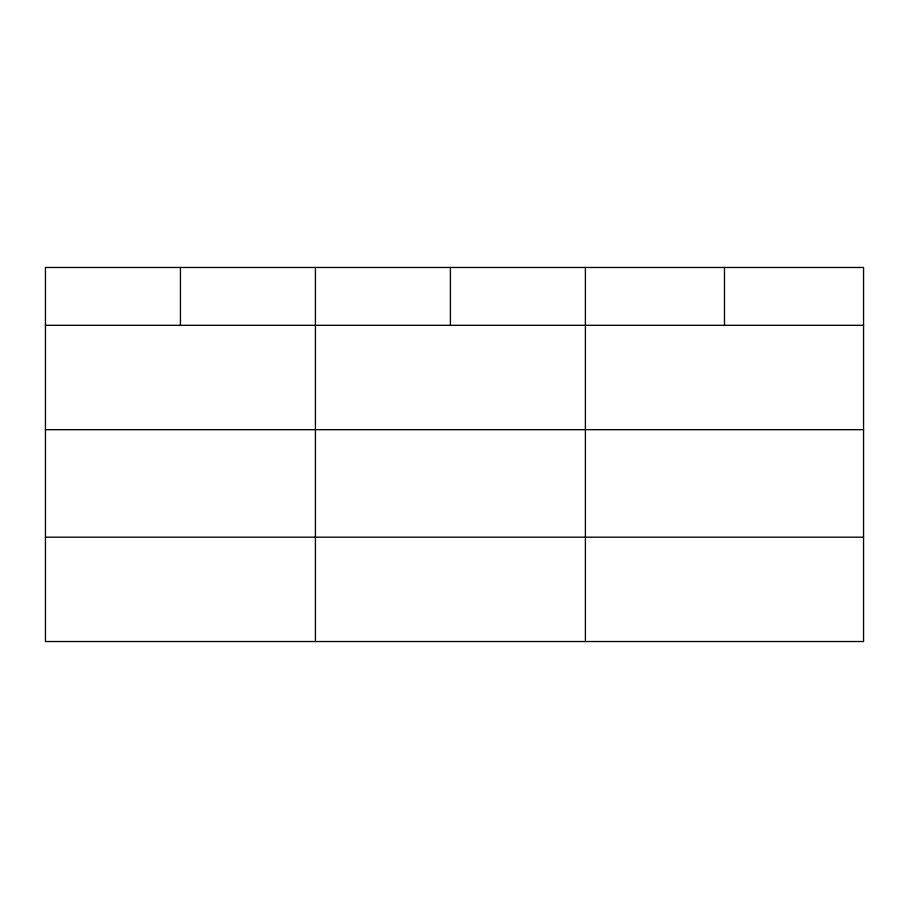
<?xml version="1.0" encoding="UTF-8"?>
<svg xmlns="http://www.w3.org/2000/svg" width="909" height="909" viewBox="0 0 909 909"><rect width="100%" height="100%" fill="white"/><g stroke="black" fill="none" stroke-linecap="round" stroke-linejoin="round"><path stroke-width="1.36" d="M863.55 429.673L863.55 267.473L45.45 267.473L45.45 641.527L863.55 641.527L863.55 429.673L45.45 429.673M45.45 325.32L863.55 325.32M45.45 537.185L863.55 537.185M724.473 267.473L724.473 325.32M585.396 267.473L585.396 641.527M450.409 267.473L450.409 325.32M315.423 267.473L315.423 641.527M180.437 267.473L180.437 325.32"/></g></svg>
